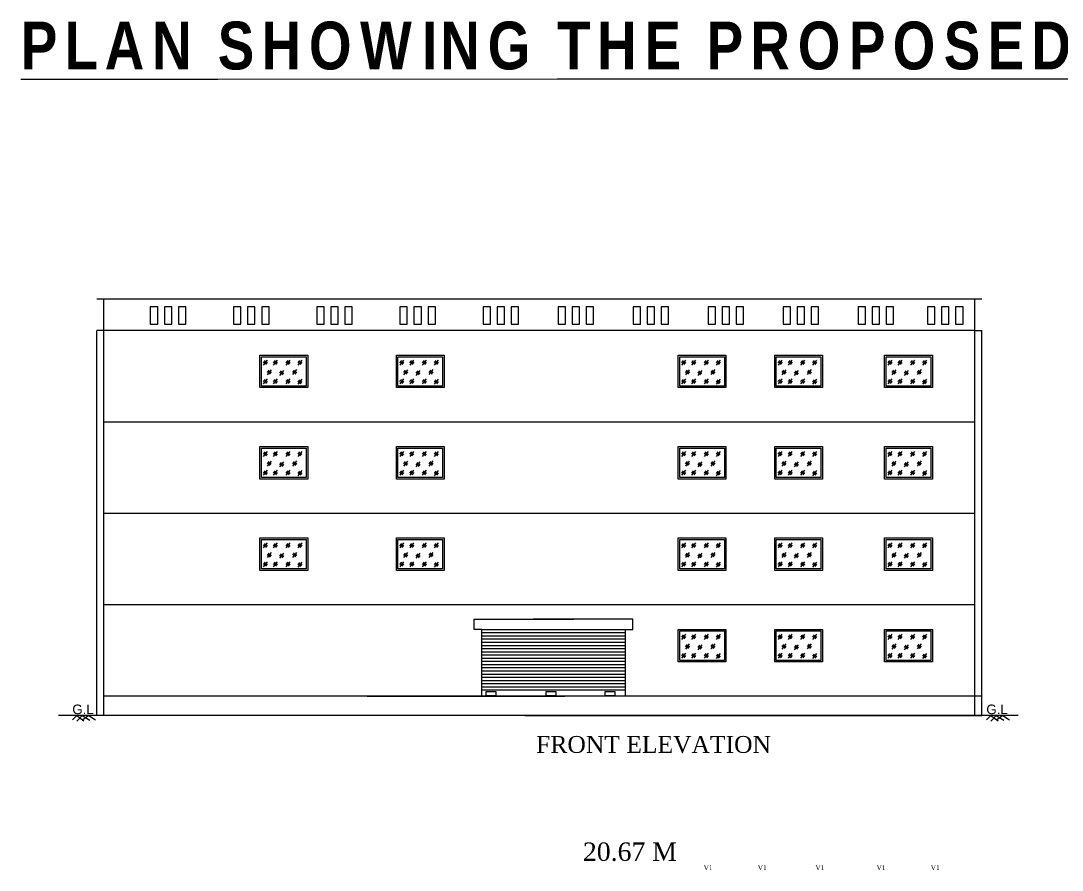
# Model space of a CAD drawing. Header units: metres. Extents: x -56 to 205, y -186 to -77.
# Drawn here: x -54.99 to -22.29, y -103.36 to -76.71 of the extents above; entities that cross this region are included whole.
import ezdxf
from ezdxf.enums import TextEntityAlignment as Align

# ---------------------------------------------------------------- set-up
doc = ezdxf.new("R2010")
doc.units = ezdxf.units.M
doc.styles.add('ANAND', font='times.ttf')
doc.styles.get("Standard").update_dxf_attribs({"font": 'arial.ttf', "height": 0.25})
doc.styles.add('style1', font='times.ttf', dxfattribs={"height": 0.5})

msp = doc.modelspace()

# ---------------------------------------------------------------- linework, layer by layer
at = {"color": 7}
for p, q in [((-24.81165, -85.44028), (-52.60148, -85.44028)), ((-52.38148, -86.43029), (-52.38148, -85.44028)), ((-25.03165, -86.43029), (-25.03165, -85.44028)), ((-52.38148, -92.77314), (-52.38148, -86.43029)), ((-25.03165, -92.77314), (-25.03165, -86.43029)), ((-24.81165, -92.77314), (-24.81165, -86.43029)), ((-52.38148, -98.51147), (-52.38148, -88.30945)), ((-25.03165, -98.51147), (-25.03165, -88.30945)), ((-24.81165, -98.51147), (-24.81165, -88.30945)), ((-24.81165, -98.51147), (-24.81165, -94.87338)), ((-39.16234, -98.51147), (-24.81165, -98.51147))]:
    msp.add_line(p, q, dxfattribs=at)
for p, q in [((-52.60148, -92.77314), (-52.60148, -86.43029)), ((-52.60148, -98.51147), (-52.60148, -88.30945)), ((-40.75124, -95.80695), (-40.75124, -95.49011)), ((-40.75124, -95.49011), (-37.62296, -95.49011)), ((-35.77136, -95.49011), (-38.89964, -95.49011)), ((-35.77136, -95.80695), (-35.77136, -95.49011)), ((-40.5113, -95.80695), (-40.75124, -95.80695)), ((-40.5113, -97.90695), (-40.5113, -95.80695)), ((-40.5113, -95.80695), (-39.17031, -95.80695)), ((-40.5113, -95.80695), (-36.0113, -95.80695)), ((-40.5113, -95.90695), (-36.0113, -95.90695)), ((-40.5113, -96.00695), (-36.0113, -96.00695)), ((-40.5113, -96.10695), (-36.0113, -96.10695)), ((-36.0113, -95.80695), (-36.0113, -97.90695)), ((-36.0113, -95.80695), (-35.77136, -95.80695)), ((-40.5113, -96.20695), (-36.0113, -96.20695)), ((-40.5113, -96.30695), (-36.0113, -96.30695)), ((-40.5113, -96.40695), (-36.0113, -96.40695)), ((-40.5113, -96.40695), (-36.0113, -96.40695)), ((-40.5113, -96.50695), (-36.0113, -96.50695)), ((-40.5113, -96.60695), (-36.0113, -96.60695)), ((-40.5113, -96.70695), (-36.0113, -96.70695)), ((-40.5113, -96.80695), (-36.0113, -96.80695)), ((-40.5113, -96.90695), (-36.0113, -96.90695)), ((-40.5113, -96.90695), (-36.0113, -96.90695)), ((-40.5113, -97.00695), (-36.0113, -97.00695)), ((-40.5113, -97.10695), (-36.0113, -97.10695)), ((-40.5113, -97.20695), (-36.0113, -97.20695)), ((-40.5113, -97.30695), (-36.0113, -97.30695)), ((-40.5113, -97.40695), (-36.0113, -97.40695)), ((-40.5113, -97.40695), (-36.0113, -97.40695)), ((-40.5113, -97.50695), (-36.0113, -97.50695)), ((-40.5113, -97.60695), (-36.0113, -97.60695)), ((-40.5113, -97.70695), (-36.0113, -97.70695)), ((-44.11676, -97.90695), (-38.91676, -97.90695)), ((-40.5113, -97.90695), (-37.9113, -97.90695)), ((-23.67419, -98.51147), (-44.33676, -98.51147))]:
    msp.add_line(p, q)
at = {"color": 4, "ltscale": 30}
for p, q in [((-52.38148, -86.43029), (-52.60148, -86.43029)), ((-25.03165, -86.43029), (-24.81165, -86.43029))]:
    msp.add_line(p, q, dxfattribs=at)
at = {"color": 0}
for p, q in [((-25.03165, -86.43029), (-52.38148, -86.43029)), ((-25.03165, -86.43029), (-52.38148, -86.43029)), ((-25.03165, -86.43029), (-52.38148, -86.43029)), ((-25.03165, -86.43029), (-43.29714, -86.43029)), ((-25.03165, -89.29945), (-52.38148, -89.29945)), ((-25.03165, -89.29945), (-52.38148, -89.29945)), ((-25.03165, -89.29945), (-52.38148, -89.29945)), ((-25.03165, -92.16862), (-43.29714, -92.16862)), ((-25.03165, -95.03778), (-52.38148, -95.03778)), ((-24.81165, -98.51147), (-53.79996, -98.51147)), ((-53.23196, -98.51147), (-53.36391, -98.64665)), ((-53.23196, -98.51147), (-53.00431, -98.67778)), ((-53.06349, -98.51147), (-53.23196, -98.68711)), ((-53.06349, -98.51147), (-52.82088, -98.65007)), ((-52.85458, -98.51147), (-53.04267, -98.64976)), ((-52.85458, -98.51147), (-52.63893, -98.63997)), ((-24.53336, -98.51147), (-24.66532, -98.64665)), ((-24.53336, -98.51147), (-24.30571, -98.67778)), ((-24.36489, -98.51147), (-24.53336, -98.68711)), ((-24.36489, -98.51147), (-24.12228, -98.65007)), ((-24.15598, -98.51147), (-24.34407, -98.64976)), ((-24.15598, -98.51147), (-23.94033, -98.63997))]:
    msp.add_line(p, q, dxfattribs=at)
at = {"lineweight": -2}
for p, q in [((-25.03165, -86.43029), (-52.38148, -86.43029)), ((-25.03165, -86.43029), (-52.38148, -86.43029)), ((-25.03165, -86.43029), (-52.38148, -86.43029)), ((-25.03165, -89.29945), (-52.38148, -89.29945)), ((-25.03165, -89.29945), (-52.38148, -89.29945)), ((-25.03165, -92.16862), (-52.38148, -92.16862)), ((-25.03165, -95.03778), (-52.38148, -95.03778)), ((-24.81165, -97.90695), (-52.38148, -97.90695)), ((-24.81165, -98.51147), (-38.93676, -98.51147))]:
    msp.add_line(p, q, dxfattribs=at)
at = {"color": 7, "ltscale": 30}
for p, q in [((-47.31993, -87.36893), (-47.37606, -87.4415)), ((-47.25095, -87.35278), (-47.37492, -87.51164)), ((-47.24986, -87.42362), (-47.30661, -87.4957)), ((-47.00544, -87.36893), (-47.06157, -87.4415)), ((-46.93647, -87.35278), (-47.06044, -87.51164)), ((-46.93537, -87.42362), (-46.99212, -87.4957)), ((-46.60906, -87.36893), (-46.66519, -87.4415)), ((-46.54008, -87.35278), (-46.66405, -87.51164)), ((-46.53899, -87.42362), (-46.59574, -87.4957)), ((-46.2356, -87.36893), (-46.29173, -87.4415)), ((-46.16663, -87.35278), (-46.2906, -87.51164)), ((-46.16554, -87.42362), (-46.22228, -87.4957)), ((-43.03731, -87.36893), (-43.09344, -87.4415)), ((-42.96834, -87.35278), (-43.09231, -87.51164)), ((-42.96724, -87.42362), (-43.02399, -87.4957)), ((-42.72282, -87.36893), (-42.77895, -87.4415)), ((-42.65385, -87.35278), (-42.77782, -87.51164)), ((-42.65276, -87.42362), (-42.7095, -87.4957)), ((-42.32644, -87.36893), (-42.38257, -87.4415)), ((-42.25747, -87.35278), (-42.38143, -87.51164)), ((-42.25637, -87.42362), (-42.31312, -87.4957)), ((-41.95299, -87.36893), (-42.00912, -87.4415)), ((-41.88401, -87.35278), (-42.00798, -87.51164)), ((-41.88292, -87.42362), (-41.93967, -87.4957)), ((-34.18804, -87.36893), (-34.24417, -87.4415)), ((-34.11906, -87.35278), (-34.24303, -87.51164)), ((-34.11797, -87.42362), (-34.17472, -87.4957)), ((-33.87355, -87.36893), (-33.92968, -87.4415)), ((-33.80458, -87.35278), (-33.92854, -87.51164)), ((-33.80348, -87.42362), (-33.86023, -87.4957)), ((-33.47716, -87.36893), (-33.5333, -87.4415)), ((-33.40819, -87.35278), (-33.53216, -87.51164)), ((-33.4071, -87.42362), (-33.46384, -87.4957)), ((-33.10371, -87.36893), (-33.15984, -87.4415)), ((-33.03474, -87.35278), (-33.15871, -87.51164)), ((-33.03364, -87.42362), (-33.09039, -87.4957)), ((-31.15804, -87.36893), (-31.21417, -87.4415)), ((-31.08906, -87.35278), (-31.21303, -87.51164)), ((-31.08797, -87.42362), (-31.14472, -87.4957)), ((-30.84355, -87.36893), (-30.89968, -87.4415)), ((-30.77458, -87.35278), (-30.89854, -87.51164)), ((-30.77348, -87.42362), (-30.83023, -87.4957)), ((-30.44716, -87.36893), (-30.5033, -87.4415)), ((-30.37819, -87.35278), (-30.50216, -87.51164)), ((-30.3771, -87.42362), (-30.43384, -87.4957)), ((-30.07371, -87.36893), (-30.12984, -87.4415)), ((-30.00474, -87.35278), (-30.12871, -87.51164)), ((-30.00364, -87.42362), (-30.06039, -87.4957)), ((-27.70804, -87.36893), (-27.76417, -87.4415)), ((-27.63906, -87.35278), (-27.76303, -87.51164)), ((-27.63797, -87.42362), (-27.69472, -87.4957)), ((-27.39355, -87.36893), (-27.44968, -87.4415)), ((-27.32458, -87.35278), (-27.44854, -87.51164)), ((-27.32348, -87.42362), (-27.38023, -87.4957)), ((-26.99716, -87.36893), (-27.0533, -87.4415)), ((-26.92819, -87.35278), (-27.05216, -87.51164)), ((-26.9271, -87.42362), (-26.98384, -87.4957)), ((-26.62371, -87.36893), (-26.67984, -87.4415)), ((-26.55474, -87.35278), (-26.67871, -87.51164)), ((-26.55364, -87.42362), (-26.61039, -87.4957)), ((-47.25095, -87.94352), (-47.37492, -88.10237)), ((-47.19914, -87.67233), (-47.25527, -87.74489)), ((-47.13016, -87.65618), (-47.25413, -87.81504)), ((-47.12907, -87.72701), (-47.18582, -87.79909)), ((-46.93647, -87.94352), (-47.06044, -88.10237)), ((-46.80858, -87.69549), (-46.86472, -87.76805)), ((-46.73961, -87.67934), (-46.86358, -87.83819)), ((-46.73852, -87.75017), (-46.79526, -87.82225)), ((-46.54008, -87.94352), (-46.66405, -88.10237)), ((-46.40148, -87.66737), (-46.45761, -87.73993)), ((-46.33251, -87.65122), (-46.45648, -87.81007)), ((-46.33142, -87.72205), (-46.38816, -87.79413)), ((-42.96834, -87.94352), (-43.09231, -88.10237)), ((-42.91652, -87.67233), (-42.97265, -87.74489)), ((-42.84755, -87.65618), (-42.97152, -87.81504)), ((-42.84645, -87.72701), (-42.9032, -87.79909)), ((-42.65385, -87.94352), (-42.77782, -88.10237)), ((-42.52597, -87.69549), (-42.5821, -87.76805)), ((-42.45699, -87.67934), (-42.58096, -87.83819)), ((-42.4559, -87.75017), (-42.51265, -87.82225)), ((-42.25747, -87.94352), (-42.38143, -88.10237)), ((-42.11887, -87.66737), (-42.175, -87.73993)), ((-42.04989, -87.65122), (-42.17386, -87.81007)), ((-42.0488, -87.72205), (-42.10555, -87.79413)), ((-34.11906, -87.94352), (-34.24303, -88.10237)), ((-34.06725, -87.67233), (-34.12338, -87.74489)), ((-33.99827, -87.65618), (-34.12224, -87.81504)), ((-33.99718, -87.72701), (-34.05393, -87.79909)), ((-33.80458, -87.94352), (-33.92854, -88.10237)), ((-33.67669, -87.69549), (-33.73282, -87.76805)), ((-33.60772, -87.67934), (-33.73169, -87.83819)), ((-33.60663, -87.75017), (-33.66337, -87.82225)), ((-33.40819, -87.94352), (-33.53216, -88.10237)), ((-33.26959, -87.66737), (-33.32572, -87.73993)), ((-33.20062, -87.65122), (-33.32459, -87.81007)), ((-33.19952, -87.72205), (-33.25627, -87.79413)), ((-31.08906, -87.94352), (-31.21303, -88.10237)), ((-31.03725, -87.67233), (-31.09338, -87.74489)), ((-30.96827, -87.65618), (-31.09224, -87.81504)), ((-30.96718, -87.72701), (-31.02393, -87.79909)), ((-30.77458, -87.94352), (-30.89854, -88.10237)), ((-30.64669, -87.69549), (-30.70282, -87.76805)), ((-30.57772, -87.67934), (-30.70169, -87.83819)), ((-30.57663, -87.75017), (-30.63337, -87.82225)), ((-30.37819, -87.94352), (-30.50216, -88.10237)), ((-30.23959, -87.66737), (-30.29572, -87.73993)), ((-30.17062, -87.65122), (-30.29459, -87.81007)), ((-30.16952, -87.72205), (-30.22627, -87.79413)), ((-27.63906, -87.94352), (-27.76303, -88.10237)), ((-27.58725, -87.67233), (-27.64338, -87.74489)), ((-27.51827, -87.65618), (-27.64224, -87.81504)), ((-27.51718, -87.72701), (-27.57393, -87.79909)), ((-27.32458, -87.94352), (-27.44854, -88.10237)), ((-27.19669, -87.69549), (-27.25282, -87.76805)), ((-27.12772, -87.67934), (-27.25169, -87.83819)), ((-27.12663, -87.75017), (-27.18337, -87.82225)), ((-26.92819, -87.94352), (-27.05216, -88.10237)), ((-26.78959, -87.66737), (-26.84572, -87.73993)), ((-26.72062, -87.65122), (-26.84459, -87.81007)), ((-26.71952, -87.72205), (-26.77627, -87.79413)), ((-47.31993, -87.95967), (-47.37606, -88.03223)), ((-47.24986, -88.01435), (-47.30661, -88.08643)), ((-47.00544, -87.95967), (-47.06157, -88.03223)), ((-46.93537, -88.01435), (-46.99212, -88.08643)), ((-46.60906, -87.95967), (-46.66519, -88.03223)), ((-46.53899, -88.01435), (-46.59574, -88.08643)), ((-46.2356, -87.97155), (-46.29173, -88.04411)), ((-46.16663, -87.9554), (-46.2906, -88.11425)), ((-46.16554, -88.02623), (-46.22228, -88.09831)), ((-43.03731, -87.95967), (-43.09344, -88.03223)), ((-42.96724, -88.01435), (-43.02399, -88.08643)), ((-42.72282, -87.95967), (-42.77895, -88.03223)), ((-42.65276, -88.01435), (-42.7095, -88.08643)), ((-42.32644, -87.95967), (-42.38257, -88.03223)), ((-42.25637, -88.01435), (-42.31312, -88.08643)), ((-41.95299, -87.97155), (-42.00912, -88.04411)), ((-41.88401, -87.9554), (-42.00798, -88.11425)), ((-41.88292, -88.02623), (-41.93967, -88.09831)), ((-34.18804, -87.95967), (-34.24417, -88.03223)), ((-34.11797, -88.01435), (-34.17472, -88.08643)), ((-33.87355, -87.95967), (-33.92968, -88.03223)), ((-33.80348, -88.01435), (-33.86023, -88.08643)), ((-33.47716, -87.95967), (-33.5333, -88.03223)), ((-33.4071, -88.01435), (-33.46384, -88.08643)), ((-33.10371, -87.97155), (-33.15984, -88.04411)), ((-33.03474, -87.9554), (-33.15871, -88.11425)), ((-33.03364, -88.02623), (-33.09039, -88.09831)), ((-31.15804, -87.95967), (-31.21417, -88.03223)), ((-31.08797, -88.01435), (-31.14472, -88.08643)), ((-30.84355, -87.95967), (-30.89968, -88.03223)), ((-30.77348, -88.01435), (-30.83023, -88.08643)), ((-30.44716, -87.95967), (-30.5033, -88.03223)), ((-30.3771, -88.01435), (-30.43384, -88.08643)), ((-30.07371, -87.97155), (-30.12984, -88.04411)), ((-30.00474, -87.9554), (-30.12871, -88.11425)), ((-30.00364, -88.02623), (-30.06039, -88.09831)), ((-27.70804, -87.95967), (-27.76417, -88.03223)), ((-27.63797, -88.01435), (-27.69472, -88.08643)), ((-27.39355, -87.95967), (-27.44968, -88.03223)), ((-27.32348, -88.01435), (-27.38023, -88.08643)), ((-26.99716, -87.95967), (-27.0533, -88.03223)), ((-26.9271, -88.01435), (-26.98384, -88.08643)), ((-26.62371, -87.97155), (-26.67984, -88.04411)), ((-26.55474, -87.9554), (-26.67871, -88.11425)), ((-26.55364, -88.02623), (-26.61039, -88.09831)), ((-47.31993, -90.2381), (-47.37606, -90.31066)), ((-47.25095, -90.22195), (-47.37492, -90.3808)), ((-47.00544, -90.2381), (-47.06157, -90.31066)), ((-46.93647, -90.22195), (-47.06044, -90.3808)), ((-46.60906, -90.2381), (-46.66519, -90.31066)), ((-46.54008, -90.22195), (-46.66405, -90.3808)), ((-46.2356, -90.2381), (-46.29173, -90.31066)), ((-46.16663, -90.22195), (-46.2906, -90.3808)), ((-43.03731, -90.2381), (-43.09344, -90.31066)), ((-42.96834, -90.22195), (-43.09231, -90.3808)), ((-42.72282, -90.2381), (-42.77895, -90.31066)), ((-42.65385, -90.22195), (-42.77782, -90.3808)), ((-42.32644, -90.2381), (-42.38257, -90.31066)), ((-42.25747, -90.22195), (-42.38143, -90.3808)), ((-41.95299, -90.2381), (-42.00912, -90.31066)), ((-41.88401, -90.22195), (-42.00798, -90.3808)), ((-34.18804, -90.2381), (-34.24417, -90.31066)), ((-34.11906, -90.22195), (-34.24303, -90.3808)), ((-33.87355, -90.2381), (-33.92968, -90.31066)), ((-33.80458, -90.22195), (-33.92854, -90.3808)), ((-33.47716, -90.2381), (-33.5333, -90.31066)), ((-33.40819, -90.22195), (-33.53216, -90.3808)), ((-33.10371, -90.2381), (-33.15984, -90.31066)), ((-33.03474, -90.22195), (-33.15871, -90.3808)), ((-31.15804, -90.2381), (-31.21417, -90.31066)), ((-31.08906, -90.22195), (-31.21303, -90.3808)), ((-30.84355, -90.2381), (-30.89968, -90.31066)), ((-30.77458, -90.22195), (-30.89854, -90.3808)), ((-30.44716, -90.2381), (-30.5033, -90.31066)), ((-30.37819, -90.22195), (-30.50216, -90.3808)), ((-30.07371, -90.2381), (-30.12984, -90.31066)), ((-30.00474, -90.22195), (-30.12871, -90.3808)), ((-27.70804, -90.2381), (-27.76417, -90.31066)), ((-27.63906, -90.22195), (-27.76303, -90.3808)), ((-27.39355, -90.2381), (-27.44968, -90.31066)), ((-27.32458, -90.22195), (-27.44854, -90.3808)), ((-26.99716, -90.2381), (-27.0533, -90.31066)), ((-26.92819, -90.22195), (-27.05216, -90.3808)), ((-26.62371, -90.2381), (-26.67984, -90.31066)), ((-26.55474, -90.22195), (-26.67871, -90.3808)), ((-47.24986, -90.29278), (-47.30661, -90.36486)), ((-47.19914, -90.5415), (-47.25527, -90.61406)), ((-47.13016, -90.52535), (-47.25413, -90.6842)), ((-46.93537, -90.29278), (-46.99212, -90.36486)), ((-46.80858, -90.56466), (-46.86472, -90.63722)), ((-46.73961, -90.54851), (-46.86358, -90.70736)), ((-46.53899, -90.29278), (-46.59574, -90.36486)), ((-46.40148, -90.53654), (-46.45761, -90.6091)), ((-46.33251, -90.52038), (-46.45648, -90.67924)), ((-46.16554, -90.29278), (-46.22228, -90.36486)), ((-42.96724, -90.29278), (-43.02399, -90.36486)), ((-42.91652, -90.5415), (-42.97265, -90.61406)), ((-42.84755, -90.52535), (-42.97152, -90.6842)), ((-42.65276, -90.29278), (-42.7095, -90.36486)), ((-42.52597, -90.56466), (-42.5821, -90.63722)), ((-42.45699, -90.54851), (-42.58096, -90.70736)), ((-42.25637, -90.29278), (-42.31312, -90.36486)), ((-42.11887, -90.53654), (-42.175, -90.6091)), ((-42.04989, -90.52038), (-42.17386, -90.67924)), ((-41.88292, -90.29278), (-41.93967, -90.36486)), ((-34.11797, -90.29278), (-34.17472, -90.36486)), ((-34.06725, -90.5415), (-34.12338, -90.61406)), ((-33.99827, -90.52535), (-34.12224, -90.6842)), ((-33.80348, -90.29278), (-33.86023, -90.36486)), ((-33.67669, -90.56466), (-33.73282, -90.63722)), ((-33.60772, -90.54851), (-33.73169, -90.70736)), ((-33.4071, -90.29278), (-33.46384, -90.36486)), ((-33.26959, -90.53654), (-33.32572, -90.6091)), ((-33.20062, -90.52038), (-33.32459, -90.67924)), ((-33.03364, -90.29278), (-33.09039, -90.36486)), ((-31.08797, -90.29278), (-31.14472, -90.36486)), ((-31.03725, -90.5415), (-31.09338, -90.61406)), ((-30.96827, -90.52535), (-31.09224, -90.6842)), ((-30.77348, -90.29278), (-30.83023, -90.36486)), ((-30.64669, -90.56466), (-30.70282, -90.63722)), ((-30.57772, -90.54851), (-30.70169, -90.70736)), ((-30.3771, -90.29278), (-30.43384, -90.36486)), ((-30.23959, -90.53654), (-30.29572, -90.6091)), ((-30.17062, -90.52038), (-30.29459, -90.67924)), ((-30.00364, -90.29278), (-30.06039, -90.36486)), ((-27.63797, -90.29278), (-27.69472, -90.36486)), ((-27.58725, -90.5415), (-27.64338, -90.61406)), ((-27.51827, -90.52535), (-27.64224, -90.6842)), ((-27.32348, -90.29278), (-27.38023, -90.36486)), ((-27.19669, -90.56466), (-27.25282, -90.63722)), ((-27.12772, -90.54851), (-27.25169, -90.70736)), ((-26.9271, -90.29278), (-26.98384, -90.36486)), ((-26.78959, -90.53654), (-26.84572, -90.6091)), ((-26.72062, -90.52038), (-26.84459, -90.67924)), ((-26.55364, -90.29278), (-26.61039, -90.36486)), ((-47.31993, -90.82883), (-47.37606, -90.9014)), ((-47.25095, -90.81268), (-47.37492, -90.97154)), ((-47.24986, -90.88351), (-47.30661, -90.9556)), ((-47.12907, -90.59618), (-47.18582, -90.66826)), ((-47.00544, -90.82883), (-47.06157, -90.9014)), ((-46.93647, -90.81268), (-47.06044, -90.97154)), ((-46.93537, -90.88351), (-46.99212, -90.9556)), ((-46.73852, -90.61934), (-46.79526, -90.69142)), ((-46.60906, -90.82883), (-46.66519, -90.9014)), ((-46.54008, -90.81268), (-46.66405, -90.97154)), ((-46.53899, -90.88351), (-46.59574, -90.9556)), ((-46.33142, -90.59122), (-46.38816, -90.6633)), ((-46.2356, -90.84071), (-46.29173, -90.91328)), ((-46.16663, -90.82456), (-46.2906, -90.98342)), ((-43.03731, -90.82883), (-43.09344, -90.9014)), ((-42.96834, -90.81268), (-43.09231, -90.97154)), ((-42.96724, -90.88351), (-43.02399, -90.9556)), ((-42.84645, -90.59618), (-42.9032, -90.66826)), ((-42.72282, -90.82883), (-42.77895, -90.9014)), ((-42.65385, -90.81268), (-42.77782, -90.97154)), ((-42.65276, -90.88351), (-42.7095, -90.9556)), ((-42.4559, -90.61934), (-42.51265, -90.69142)), ((-42.32644, -90.82883), (-42.38257, -90.9014)), ((-42.25747, -90.81268), (-42.38143, -90.97154)), ((-42.25637, -90.88351), (-42.31312, -90.9556)), ((-42.0488, -90.59122), (-42.10555, -90.6633)), ((-41.95299, -90.84071), (-42.00912, -90.91328)), ((-41.88401, -90.82456), (-42.00798, -90.98342)), ((-34.18804, -90.82883), (-34.24417, -90.9014)), ((-34.11906, -90.81268), (-34.24303, -90.97154)), ((-34.11797, -90.88351), (-34.17472, -90.9556)), ((-33.99718, -90.59618), (-34.05393, -90.66826)), ((-33.87355, -90.82883), (-33.92968, -90.9014)), ((-33.80458, -90.81268), (-33.92854, -90.97154)), ((-33.80348, -90.88351), (-33.86023, -90.9556)), ((-33.60663, -90.61934), (-33.66337, -90.69142)), ((-33.47716, -90.82883), (-33.5333, -90.9014)), ((-33.40819, -90.81268), (-33.53216, -90.97154)), ((-33.4071, -90.88351), (-33.46384, -90.9556)), ((-33.19952, -90.59122), (-33.25627, -90.6633)), ((-33.10371, -90.84071), (-33.15984, -90.91328)), ((-33.03474, -90.82456), (-33.15871, -90.98342)), ((-31.15804, -90.82883), (-31.21417, -90.9014)), ((-31.08906, -90.81268), (-31.21303, -90.97154)), ((-31.08797, -90.88351), (-31.14472, -90.9556)), ((-30.96718, -90.59618), (-31.02393, -90.66826)), ((-30.84355, -90.82883), (-30.89968, -90.9014)), ((-30.77458, -90.81268), (-30.89854, -90.97154)), ((-30.77348, -90.88351), (-30.83023, -90.9556)), ((-30.57663, -90.61934), (-30.63337, -90.69142)), ((-30.44716, -90.82883), (-30.5033, -90.9014)), ((-30.37819, -90.81268), (-30.50216, -90.97154)), ((-30.3771, -90.88351), (-30.43384, -90.9556)), ((-30.16952, -90.59122), (-30.22627, -90.6633)), ((-30.07371, -90.84071), (-30.12984, -90.91328)), ((-30.00474, -90.82456), (-30.12871, -90.98342)), ((-27.70804, -90.82883), (-27.76417, -90.9014)), ((-27.63906, -90.81268), (-27.76303, -90.97154)), ((-27.63797, -90.88351), (-27.69472, -90.9556)), ((-27.51718, -90.59618), (-27.57393, -90.66826)), ((-27.39355, -90.82883), (-27.44968, -90.9014)), ((-27.32458, -90.81268), (-27.44854, -90.97154)), ((-27.32348, -90.88351), (-27.38023, -90.9556)), ((-27.12663, -90.61934), (-27.18337, -90.69142)), ((-26.99716, -90.82883), (-27.0533, -90.9014)), ((-26.92819, -90.81268), (-27.05216, -90.97154)), ((-26.9271, -90.88351), (-26.98384, -90.9556)), ((-26.71952, -90.59122), (-26.77627, -90.6633)), ((-26.62371, -90.84071), (-26.67984, -90.91328)), ((-26.55474, -90.82456), (-26.67871, -90.98342)), ((-46.16554, -90.89539), (-46.22228, -90.96748)), ((-41.88292, -90.89539), (-41.93967, -90.96748)), ((-33.03364, -90.89539), (-33.09039, -90.96748)), ((-30.00364, -90.89539), (-30.06039, -90.96748)), ((-26.55364, -90.89539), (-26.61039, -90.96748)), ((-47.31993, -93.10726), (-47.37606, -93.17983)), ((-47.25095, -93.09111), (-47.37492, -93.24997)), ((-47.24986, -93.16194), (-47.30661, -93.23403)), ((-47.00544, -93.10726), (-47.06157, -93.17983)), ((-46.93647, -93.09111), (-47.06044, -93.24997)), ((-46.93537, -93.16194), (-46.99212, -93.23403)), ((-46.60906, -93.10726), (-46.66519, -93.17983)), ((-46.54008, -93.09111), (-46.66405, -93.24997)), ((-46.53899, -93.16194), (-46.59574, -93.23403)), ((-46.2356, -93.10726), (-46.29173, -93.17983)), ((-46.16663, -93.09111), (-46.2906, -93.24997)), ((-46.16554, -93.16194), (-46.22228, -93.23403)), ((-43.03731, -93.10726), (-43.09344, -93.17983)), ((-42.96834, -93.09111), (-43.09231, -93.24997)), ((-42.96724, -93.16194), (-43.02399, -93.23403)), ((-42.72282, -93.10726), (-42.77895, -93.17983)), ((-42.65385, -93.09111), (-42.77782, -93.24997)), ((-42.65276, -93.16194), (-42.7095, -93.23403)), ((-42.32644, -93.10726), (-42.38257, -93.17983)), ((-42.25747, -93.09111), (-42.38143, -93.24997)), ((-42.25637, -93.16194), (-42.31312, -93.23403)), ((-41.95299, -93.10726), (-42.00912, -93.17983)), ((-41.88401, -93.09111), (-42.00798, -93.24997)), ((-41.88292, -93.16194), (-41.93967, -93.23403)), ((-34.18804, -93.10726), (-34.24417, -93.17983)), ((-34.11906, -93.09111), (-34.24303, -93.24997)), ((-34.11797, -93.16194), (-34.17472, -93.23403)), ((-33.87355, -93.10726), (-33.92968, -93.17983)), ((-33.80458, -93.09111), (-33.92854, -93.24997)), ((-33.80348, -93.16194), (-33.86023, -93.23403)), ((-33.47716, -93.10726), (-33.5333, -93.17983)), ((-33.40819, -93.09111), (-33.53216, -93.24997)), ((-33.4071, -93.16194), (-33.46384, -93.23403)), ((-33.10371, -93.10726), (-33.15984, -93.17983)), ((-33.03474, -93.09111), (-33.15871, -93.24997)), ((-33.03364, -93.16194), (-33.09039, -93.23403)), ((-31.15804, -93.10726), (-31.21417, -93.17983)), ((-31.08906, -93.09111), (-31.21303, -93.24997)), ((-31.08797, -93.16194), (-31.14472, -93.23403)), ((-30.84355, -93.10726), (-30.89968, -93.17983)), ((-30.77458, -93.09111), (-30.89854, -93.24997)), ((-30.77348, -93.16194), (-30.83023, -93.23403)), ((-30.44716, -93.10726), (-30.5033, -93.17983)), ((-30.37819, -93.09111), (-30.50216, -93.24997)), ((-30.3771, -93.16194), (-30.43384, -93.23403)), ((-30.07371, -93.10726), (-30.12984, -93.17983)), ((-30.00474, -93.09111), (-30.12871, -93.24997)), ((-30.00364, -93.16194), (-30.06039, -93.23403)), ((-27.70804, -93.10726), (-27.76417, -93.17983)), ((-27.63906, -93.09111), (-27.76303, -93.24997)), ((-27.63797, -93.16194), (-27.69472, -93.23403)), ((-27.39355, -93.10726), (-27.44968, -93.17983)), ((-27.32458, -93.09111), (-27.44854, -93.24997)), ((-27.32348, -93.16194), (-27.38023, -93.23403)), ((-26.99716, -93.10726), (-27.0533, -93.17983)), ((-26.92819, -93.09111), (-27.05216, -93.24997)), ((-26.9271, -93.16194), (-26.98384, -93.23403)), ((-26.62371, -93.10726), (-26.67984, -93.17983)), ((-26.55474, -93.09111), (-26.67871, -93.24997)), ((-26.55364, -93.16194), (-26.61039, -93.23403)), ((-47.19914, -93.41066), (-47.25527, -93.48322)), ((-47.13016, -93.39451), (-47.25413, -93.55337)), ((-47.12907, -93.46534), (-47.18582, -93.53742)), ((-46.80858, -93.43382), (-46.86472, -93.50638)), ((-46.73961, -93.41767), (-46.86358, -93.57652)), ((-46.73852, -93.4885), (-46.79526, -93.56058)), ((-46.40148, -93.4057), (-46.45761, -93.47826)), ((-46.33251, -93.38955), (-46.45648, -93.5484)), ((-46.33142, -93.46038), (-46.38816, -93.53246)), ((-42.91652, -93.41066), (-42.97265, -93.48322)), ((-42.84755, -93.39451), (-42.97152, -93.55337)), ((-42.84645, -93.46534), (-42.9032, -93.53742)), ((-42.52597, -93.43382), (-42.5821, -93.50638)), ((-42.45699, -93.41767), (-42.58096, -93.57652)), ((-42.4559, -93.4885), (-42.51265, -93.56058)), ((-42.11887, -93.4057), (-42.175, -93.47826)), ((-42.04989, -93.38955), (-42.17386, -93.5484)), ((-42.0488, -93.46038), (-42.10555, -93.53246)), ((-34.06725, -93.41066), (-34.12338, -93.48322)), ((-33.99827, -93.39451), (-34.12224, -93.55337)), ((-33.99718, -93.46534), (-34.05393, -93.53742)), ((-33.67669, -93.43382), (-33.73282, -93.50638)), ((-33.60772, -93.41767), (-33.73169, -93.57652)), ((-33.60663, -93.4885), (-33.66337, -93.56058)), ((-33.26959, -93.4057), (-33.32572, -93.47826)), ((-33.20062, -93.38955), (-33.32459, -93.5484)), ((-33.19952, -93.46038), (-33.25627, -93.53246)), ((-31.03725, -93.41066), (-31.09338, -93.48322)), ((-30.96827, -93.39451), (-31.09224, -93.55337)), ((-30.96718, -93.46534), (-31.02393, -93.53742)), ((-30.64669, -93.43382), (-30.70282, -93.50638)), ((-30.57772, -93.41767), (-30.70169, -93.57652)), ((-30.57663, -93.4885), (-30.63337, -93.56058)), ((-30.23959, -93.4057), (-30.29572, -93.47826)), ((-30.17062, -93.38955), (-30.29459, -93.5484)), ((-30.16952, -93.46038), (-30.22627, -93.53246)), ((-27.58725, -93.41066), (-27.64338, -93.48322)), ((-27.51827, -93.39451), (-27.64224, -93.55337)), ((-27.51718, -93.46534), (-27.57393, -93.53742)), ((-27.19669, -93.43382), (-27.25282, -93.50638)), ((-27.12772, -93.41767), (-27.25169, -93.57652)), ((-27.12663, -93.4885), (-27.18337, -93.56058)), ((-26.78959, -93.4057), (-26.84572, -93.47826)), ((-26.72062, -93.38955), (-26.84459, -93.5484)), ((-26.71952, -93.46038), (-26.77627, -93.53246)), ((-47.31993, -93.698), (-47.37606, -93.77056)), ((-47.25095, -93.68185), (-47.37492, -93.8407)), ((-47.24986, -93.75268), (-47.30661, -93.82476)), ((-47.00544, -93.698), (-47.06157, -93.77056)), ((-46.93647, -93.68185), (-47.06044, -93.8407)), ((-46.93537, -93.75268), (-46.99212, -93.82476)), ((-46.60906, -93.698), (-46.66519, -93.77056)), ((-46.54008, -93.68185), (-46.66405, -93.8407)), ((-46.53899, -93.75268), (-46.59574, -93.82476)), ((-46.2356, -93.70988), (-46.29173, -93.78244)), ((-46.16663, -93.69373), (-46.2906, -93.85258)), ((-46.16554, -93.76456), (-46.22228, -93.83664)), ((-43.03731, -93.698), (-43.09344, -93.77056)), ((-42.96834, -93.68185), (-43.09231, -93.8407)), ((-42.96724, -93.75268), (-43.02399, -93.82476)), ((-42.72282, -93.698), (-42.77895, -93.77056)), ((-42.65385, -93.68185), (-42.77782, -93.8407)), ((-42.65276, -93.75268), (-42.7095, -93.82476)), ((-42.32644, -93.698), (-42.38257, -93.77056)), ((-42.25747, -93.68185), (-42.38143, -93.8407)), ((-42.25637, -93.75268), (-42.31312, -93.82476)), ((-41.95299, -93.70988), (-42.00912, -93.78244)), ((-41.88401, -93.69373), (-42.00798, -93.85258)), ((-41.88292, -93.76456), (-41.93967, -93.83664)), ((-34.18804, -93.698), (-34.24417, -93.77056)), ((-34.11906, -93.68185), (-34.24303, -93.8407)), ((-34.11797, -93.75268), (-34.17472, -93.82476)), ((-33.87355, -93.698), (-33.92968, -93.77056)), ((-33.80458, -93.68185), (-33.92854, -93.8407)), ((-33.80348, -93.75268), (-33.86023, -93.82476)), ((-33.47716, -93.698), (-33.5333, -93.77056)), ((-33.40819, -93.68185), (-33.53216, -93.8407)), ((-33.4071, -93.75268), (-33.46384, -93.82476)), ((-33.10371, -93.70988), (-33.15984, -93.78244)), ((-33.03474, -93.69373), (-33.15871, -93.85258)), ((-33.03364, -93.76456), (-33.09039, -93.83664)), ((-31.15804, -93.698), (-31.21417, -93.77056)), ((-31.08906, -93.68185), (-31.21303, -93.8407)), ((-31.08797, -93.75268), (-31.14472, -93.82476)), ((-30.84355, -93.698), (-30.89968, -93.77056)), ((-30.77458, -93.68185), (-30.89854, -93.8407)), ((-30.77348, -93.75268), (-30.83023, -93.82476)), ((-30.44716, -93.698), (-30.5033, -93.77056)), ((-30.37819, -93.68185), (-30.50216, -93.8407)), ((-30.3771, -93.75268), (-30.43384, -93.82476)), ((-30.07371, -93.70988), (-30.12984, -93.78244)), ((-30.00474, -93.69373), (-30.12871, -93.85258)), ((-30.00364, -93.76456), (-30.06039, -93.83664)), ((-27.70804, -93.698), (-27.76417, -93.77056)), ((-27.63906, -93.68185), (-27.76303, -93.8407)), ((-27.63797, -93.75268), (-27.69472, -93.82476)), ((-27.39355, -93.698), (-27.44968, -93.77056)), ((-27.32458, -93.68185), (-27.44854, -93.8407)), ((-27.32348, -93.75268), (-27.38023, -93.82476)), ((-26.99716, -93.698), (-27.0533, -93.77056)), ((-26.92819, -93.68185), (-27.05216, -93.8407)), ((-26.9271, -93.75268), (-26.98384, -93.82476)), ((-26.62371, -93.70988), (-26.67984, -93.78244)), ((-26.55474, -93.69373), (-26.67871, -93.85258)), ((-26.55364, -93.76456), (-26.61039, -93.83664)), ((-34.18804, -95.97643), (-34.24417, -96.04899)), ((-34.11906, -95.96028), (-34.24303, -96.11913)), ((-34.11797, -96.03111), (-34.17472, -96.10319)), ((-33.87355, -95.97643), (-33.92968, -96.04899)), ((-33.80458, -95.96028), (-33.92854, -96.11913)), ((-33.80348, -96.03111), (-33.86023, -96.10319)), ((-33.47716, -95.97643), (-33.5333, -96.04899)), ((-33.40819, -95.96028), (-33.53216, -96.11913)), ((-33.4071, -96.03111), (-33.46384, -96.10319)), ((-33.10371, -95.97643), (-33.15984, -96.04899)), ((-33.03474, -95.96028), (-33.15871, -96.11913)), ((-33.03364, -96.03111), (-33.09039, -96.10319)), ((-31.15804, -95.97643), (-31.21417, -96.04899)), ((-31.08906, -95.96028), (-31.21303, -96.11913)), ((-31.08797, -96.03111), (-31.14472, -96.10319)), ((-30.84355, -95.97643), (-30.89968, -96.04899)), ((-30.77458, -95.96028), (-30.89854, -96.11913)), ((-30.77348, -96.03111), (-30.83023, -96.10319)), ((-30.44716, -95.97643), (-30.5033, -96.04899)), ((-30.37819, -95.96028), (-30.50216, -96.11913)), ((-30.3771, -96.03111), (-30.43384, -96.10319)), ((-30.07371, -95.97643), (-30.12984, -96.04899)), ((-30.00474, -95.96028), (-30.12871, -96.11913)), ((-30.00364, -96.03111), (-30.06039, -96.10319)), ((-27.70804, -95.97643), (-27.76417, -96.04899)), ((-27.63906, -95.96028), (-27.76303, -96.11913)), ((-27.63797, -96.03111), (-27.69472, -96.10319)), ((-27.39355, -95.97643), (-27.44968, -96.04899)), ((-27.32458, -95.96028), (-27.44854, -96.11913)), ((-27.32348, -96.03111), (-27.38023, -96.10319)), ((-26.99716, -95.97643), (-27.0533, -96.04899)), ((-26.92819, -95.96028), (-27.05216, -96.11913)), ((-26.9271, -96.03111), (-26.98384, -96.10319)), ((-26.62371, -95.97643), (-26.67984, -96.04899)), ((-26.55474, -95.96028), (-26.67871, -96.11913)), ((-26.55364, -96.03111), (-26.61039, -96.10319)), ((-34.06725, -96.27983), (-34.12338, -96.35239)), ((-33.99827, -96.26368), (-34.12224, -96.42253)), ((-33.99718, -96.33451), (-34.05393, -96.40659)), ((-33.67669, -96.30299), (-33.73282, -96.37555)), ((-33.60772, -96.28684), (-33.73169, -96.44569)), ((-33.60663, -96.35767), (-33.66337, -96.42975)), ((-33.26959, -96.27487), (-33.32572, -96.34743)), ((-33.20062, -96.25871), (-33.32459, -96.41757)), ((-33.19952, -96.32955), (-33.25627, -96.40163)), ((-31.03725, -96.27983), (-31.09338, -96.35239)), ((-30.96827, -96.26368), (-31.09224, -96.42253)), ((-30.96718, -96.33451), (-31.02393, -96.40659)), ((-30.64669, -96.30299), (-30.70282, -96.37555)), ((-30.57772, -96.28684), (-30.70169, -96.44569)), ((-30.57663, -96.35767), (-30.63337, -96.42975)), ((-30.23959, -96.27487), (-30.29572, -96.34743)), ((-30.17062, -96.25871), (-30.29459, -96.41757)), ((-30.16952, -96.32955), (-30.22627, -96.40163)), ((-27.58725, -96.27983), (-27.64338, -96.35239)), ((-27.51827, -96.26368), (-27.64224, -96.42253)), ((-27.51718, -96.33451), (-27.57393, -96.40659)), ((-27.19669, -96.30299), (-27.25282, -96.37555)), ((-27.12772, -96.28684), (-27.25169, -96.44569)), ((-27.12663, -96.35767), (-27.18337, -96.42975)), ((-26.78959, -96.27487), (-26.84572, -96.34743)), ((-26.72062, -96.25871), (-26.84459, -96.41757)), ((-26.71952, -96.32955), (-26.77627, -96.40163)), ((-34.18804, -96.56716), (-34.24417, -96.63972)), ((-34.11906, -96.55101), (-34.24303, -96.70987)), ((-34.11797, -96.62184), (-34.17472, -96.69392)), ((-33.87355, -96.56716), (-33.92968, -96.63972)), ((-33.80458, -96.55101), (-33.92854, -96.70987)), ((-33.80348, -96.62184), (-33.86023, -96.69392)), ((-33.47716, -96.56716), (-33.5333, -96.63972)), ((-33.40819, -96.55101), (-33.53216, -96.70987)), ((-33.4071, -96.62184), (-33.46384, -96.69392)), ((-33.10371, -96.57904), (-33.15984, -96.65161)), ((-33.03474, -96.56289), (-33.15871, -96.72175)), ((-33.03364, -96.63372), (-33.09039, -96.70581)), ((-31.15804, -96.56716), (-31.21417, -96.63972)), ((-31.08906, -96.55101), (-31.21303, -96.70987)), ((-31.08797, -96.62184), (-31.14472, -96.69392)), ((-30.84355, -96.56716), (-30.89968, -96.63972)), ((-30.77458, -96.55101), (-30.89854, -96.70987)), ((-30.77348, -96.62184), (-30.83023, -96.69392)), ((-30.44716, -96.56716), (-30.5033, -96.63972)), ((-30.37819, -96.55101), (-30.50216, -96.70987)), ((-30.3771, -96.62184), (-30.43384, -96.69392)), ((-30.07371, -96.57904), (-30.12984, -96.65161)), ((-30.00474, -96.56289), (-30.12871, -96.72175)), ((-30.00364, -96.63372), (-30.06039, -96.70581)), ((-27.70804, -96.56716), (-27.76417, -96.63972)), ((-27.63906, -96.55101), (-27.76303, -96.70987)), ((-27.63797, -96.62184), (-27.69472, -96.69392)), ((-27.39355, -96.56716), (-27.44968, -96.63972)), ((-27.32458, -96.55101), (-27.44854, -96.70987)), ((-27.32348, -96.62184), (-27.38023, -96.69392)), ((-26.99716, -96.56716), (-27.0533, -96.63972)), ((-26.92819, -96.55101), (-27.05216, -96.70987)), ((-26.9271, -96.62184), (-26.98384, -96.69392)), ((-26.62371, -96.57904), (-26.67984, -96.65161)), ((-26.55474, -96.56289), (-26.67871, -96.72175)), ((-26.55364, -96.63372), (-26.61039, -96.70581))]:
    msp.add_line(p, q, dxfattribs=at)
at = {"lineweight": -2}
for points in [[(-50.92164, -86.23107), (-50.68968, -86.23107), (-50.68968, -85.68429), (-50.92164, -85.68429)], [(-50.4796, -86.23107), (-50.24764, -86.23107), (-50.24764, -85.68429), (-50.4796, -85.68429)], [(-50.03756, -86.23107), (-49.8056, -86.23107), (-49.8056, -85.68429), (-50.03756, -85.68429)], [(-48.30945, -86.23107), (-48.07749, -86.23107), (-48.07749, -85.68429), (-48.30945, -85.68429)], [(-47.86741, -86.23107), (-47.63545, -86.23107), (-47.63545, -85.68429), (-47.86741, -85.68429)], [(-47.42537, -86.23107), (-47.19341, -86.23107), (-47.19341, -85.68429), (-47.42537, -85.68429)], [(-45.69726, -86.23107), (-45.4653, -86.23107), (-45.4653, -85.68429), (-45.69726, -85.68429)], [(-45.25522, -86.23107), (-45.02326, -86.23107), (-45.02326, -85.68429), (-45.25522, -85.68429)], [(-44.81318, -86.23107), (-44.58122, -86.23107), (-44.58122, -85.68429), (-44.81318, -85.68429)], [(-43.08507, -86.23107), (-42.85311, -86.23107), (-42.85311, -85.68429), (-43.08507, -85.68429)], [(-42.64303, -86.23107), (-42.41107, -86.23107), (-42.41107, -85.68429), (-42.64303, -85.68429)], [(-42.20099, -86.23107), (-41.96903, -86.23107), (-41.96903, -85.68429), (-42.20099, -85.68429)], [(-40.47288, -86.23107), (-40.24092, -86.23107), (-40.24092, -85.68429), (-40.47288, -85.68429)], [(-40.03084, -86.23107), (-39.79888, -86.23107), (-39.79888, -85.68429), (-40.03084, -85.68429)], [(-39.5888, -86.23107), (-39.35684, -86.23107), (-39.35684, -85.68429), (-39.5888, -85.68429)], [(-38.11811, -86.23107), (-37.88615, -86.23107), (-37.88615, -85.68429), (-38.11811, -85.68429)], [(-37.67608, -86.23107), (-37.44412, -86.23107), (-37.44412, -85.68429), (-37.67608, -85.68429)], [(-37.23404, -86.23107), (-37.00208, -86.23107), (-37.00208, -85.68429), (-37.23404, -85.68429)], [(-35.76335, -86.23107), (-35.53139, -86.23107), (-35.53139, -85.68429), (-35.76335, -85.68429)], [(-35.32131, -86.23107), (-35.08935, -86.23107), (-35.08935, -85.68429), (-35.32131, -85.68429)], [(-34.87928, -86.23107), (-34.64731, -86.23107), (-34.64731, -85.68429), (-34.87928, -85.68429)], [(-33.40859, -86.23107), (-33.17663, -86.23107), (-33.17663, -85.68429), (-33.40859, -85.68429)], [(-32.96655, -86.23107), (-32.73459, -86.23107), (-32.73459, -85.68429), (-32.96655, -85.68429)], [(-32.52451, -86.23107), (-32.29255, -86.23107), (-32.29255, -85.68429), (-32.52451, -85.68429)], [(-31.05382, -86.23107), (-30.82186, -86.23107), (-30.82186, -85.68429), (-31.05382, -85.68429)], [(-30.61179, -86.23107), (-30.37983, -86.23107), (-30.37983, -85.68429), (-30.61179, -85.68429)], [(-30.16975, -86.23107), (-29.93779, -86.23107), (-29.93779, -85.68429), (-30.16975, -85.68429)], [(-28.69906, -86.23107), (-28.4671, -86.23107), (-28.4671, -85.68429), (-28.69906, -85.68429)], [(-28.25702, -86.23107), (-28.02506, -86.23107), (-28.02506, -85.68429), (-28.25702, -85.68429)], [(-27.81499, -86.23107), (-27.58302, -86.23107), (-27.58302, -85.68429), (-27.81499, -85.68429)], [(-26.51998, -86.23107), (-26.28802, -86.23107), (-26.28802, -85.68429), (-26.51998, -85.68429)], [(-26.07794, -86.23107), (-25.84598, -86.23107), (-25.84598, -85.68429), (-26.07794, -85.68429)], [(-25.63591, -86.23107), (-25.40395, -86.23107), (-25.40395, -85.68429), (-25.63591, -85.68429)]]:
    msp.add_lwpolyline(points, close=True, dxfattribs=at)
at = {"color": 7}
for points in [[(-47.47863, -87.19945), (-45.97863, -87.19945), (-45.97863, -88.22031), (-47.47863, -88.22031)], [(-47.42863, -87.24945), (-46.02863, -87.24945), (-46.02863, -88.17031), (-47.42863, -88.17031)], [(-43.19602, -87.19945), (-41.69602, -87.19945), (-41.69602, -88.22031), (-43.19602, -88.22031)], [(-43.14602, -87.24945), (-41.74602, -87.24945), (-41.74602, -88.17031), (-43.14602, -88.17031)], [(-34.34674, -87.19945), (-32.84674, -87.19945), (-32.84674, -88.22031), (-34.34674, -88.22031)], [(-34.29674, -87.24945), (-32.89674, -87.24945), (-32.89674, -88.17031), (-34.29674, -88.17031)], [(-31.31674, -87.19945), (-29.81674, -87.19945), (-29.81674, -88.22031), (-31.31674, -88.22031)], [(-31.26674, -87.24945), (-29.86674, -87.24945), (-29.86674, -88.17031), (-31.26674, -88.17031)], [(-27.86674, -87.19945), (-26.36674, -87.19945), (-26.36674, -88.22031), (-27.86674, -88.22031)], [(-27.81674, -87.24945), (-26.41674, -87.24945), (-26.41674, -88.17031), (-27.81674, -88.17031)], [(-47.47863, -90.06862), (-45.97863, -90.06862), (-45.97863, -91.08947), (-47.47863, -91.08947)], [(-47.42863, -90.11862), (-46.02863, -90.11862), (-46.02863, -91.03947), (-47.42863, -91.03947)], [(-43.19602, -90.06862), (-41.69602, -90.06862), (-41.69602, -91.08947), (-43.19602, -91.08947)], [(-43.14602, -90.11862), (-41.74602, -90.11862), (-41.74602, -91.03947), (-43.14602, -91.03947)], [(-34.34674, -90.06862), (-32.84674, -90.06862), (-32.84674, -91.08947), (-34.34674, -91.08947)], [(-34.29674, -90.11862), (-32.89674, -90.11862), (-32.89674, -91.03947), (-34.29674, -91.03947)], [(-31.31674, -90.06862), (-29.81674, -90.06862), (-29.81674, -91.08947), (-31.31674, -91.08947)], [(-31.26674, -90.11862), (-29.86674, -90.11862), (-29.86674, -91.03947), (-31.26674, -91.03947)], [(-27.86674, -90.06862), (-26.36674, -90.06862), (-26.36674, -91.08947), (-27.86674, -91.08947)], [(-27.81674, -90.11862), (-26.41674, -90.11862), (-26.41674, -91.03947), (-27.81674, -91.03947)], [(-47.47863, -92.93778), (-45.97863, -92.93778), (-45.97863, -93.95864), (-47.47863, -93.95864)], [(-47.42863, -92.98778), (-46.02863, -92.98778), (-46.02863, -93.90864), (-47.42863, -93.90864)], [(-43.19602, -92.93778), (-41.69602, -92.93778), (-41.69602, -93.95864), (-43.19602, -93.95864)], [(-43.14602, -92.98778), (-41.74602, -92.98778), (-41.74602, -93.90864), (-43.14602, -93.90864)], [(-34.34674, -92.93778), (-32.84674, -92.93778), (-32.84674, -93.95864), (-34.34674, -93.95864)], [(-34.29674, -92.98778), (-32.89674, -92.98778), (-32.89674, -93.90864), (-34.29674, -93.90864)], [(-31.31674, -92.93778), (-29.81674, -92.93778), (-29.81674, -93.95864), (-31.31674, -93.95864)], [(-31.26674, -92.98778), (-29.86674, -92.98778), (-29.86674, -93.90864), (-31.26674, -93.90864)], [(-27.86674, -92.93778), (-26.36674, -92.93778), (-26.36674, -93.95864), (-27.86674, -93.95864)], [(-27.81674, -92.98778), (-26.41674, -92.98778), (-26.41674, -93.90864), (-27.81674, -93.90864)], [(-34.34674, -95.80695), (-32.84674, -95.80695), (-32.84674, -96.8278), (-34.34674, -96.8278)], [(-34.29674, -95.85695), (-32.89674, -95.85695), (-32.89674, -96.7778), (-34.29674, -96.7778)], [(-31.31674, -95.80695), (-29.81674, -95.80695), (-29.81674, -96.8278), (-31.31674, -96.8278)], [(-31.26674, -95.85695), (-29.86674, -95.85695), (-29.86674, -96.7778), (-31.26674, -96.7778)], [(-27.86674, -95.80695), (-26.36674, -95.80695), (-26.36674, -96.8278), (-27.86674, -96.8278)], [(-27.81674, -95.85695), (-26.41674, -95.85695), (-26.41674, -96.7778), (-27.81674, -96.7778)]]:
    msp.add_lwpolyline(points, close=True, dxfattribs=at)
for points in [[(-40.38598, -97.88328), (-40.06109, -97.88328), (-40.06109, -97.76963), (-40.38598, -97.76963)], [(-38.49905, -97.88328), (-38.17415, -97.88328), (-38.17415, -97.76963), (-38.49905, -97.76963)], [(-36.64728, -97.88328), (-36.32238, -97.88328), (-36.32238, -97.76963), (-36.64728, -97.76963)]]:
    msp.add_lwpolyline(points, close=True)

# ---------------------------------------------------------------- texts
at = {"color": 0}
for p in [(-53.03405, -98.16601), (-24.33546, -98.16601), (-24.33491, -98.16601)]:
    msp.add_text('G.L', height=0.3, dxfattribs=at).set_placement(p, align=Align.TOP_CENTER)
at = {"color": 0, "linetype": 'ByBlock', "lineweight": -2, "style": 'ANAND'}
msp.add_text('FRONT ELEVATION', height=0.5309603, rotation=0.002385, dxfattribs=at).set_placement((-35.12041, -99.15196), align=Align.TOP_CENTER)
at = {"color": 0, "style": 'style1'}
msp.add_text('20.67 M', height=0.576656, dxfattribs=at).set_placement((-37.33863, -103.07041))
at = {"color": 0, "linetype": 'ByBlock', "lineweight": -2, "style": 'ANAND'}
for p in [(-33.54929, -103.35882), (-31.84929, -103.35882), (-30.03929, -103.35882), (-28.11929, -103.35882), (-26.41929, -103.35882)]:
    msp.add_text('V1', height=0.15, rotation=0.002385, dxfattribs=at).set_placement(p)
at = {"color": 0, "linetype": 'ByBlock', "lineweight": -2, "insert": (-54.98745, -76.73476), "char_height": 1.5, "width": 100.2714684, "attachment_point": 1, "rotation": 0.002385, "line_spacing_factor": 1.5, "style": 'ANAND'}
msp.add_mtext('{\\fSwis721 Cn BT|b1|i0|c0|p34;\\T1.2;\\LPLAN SHOWING THE PROPOSED CONSTRUCTION OF COMMERCIAL BUILDING }', dxfattribs=at)

doc.saveas('drawing.dxf')
